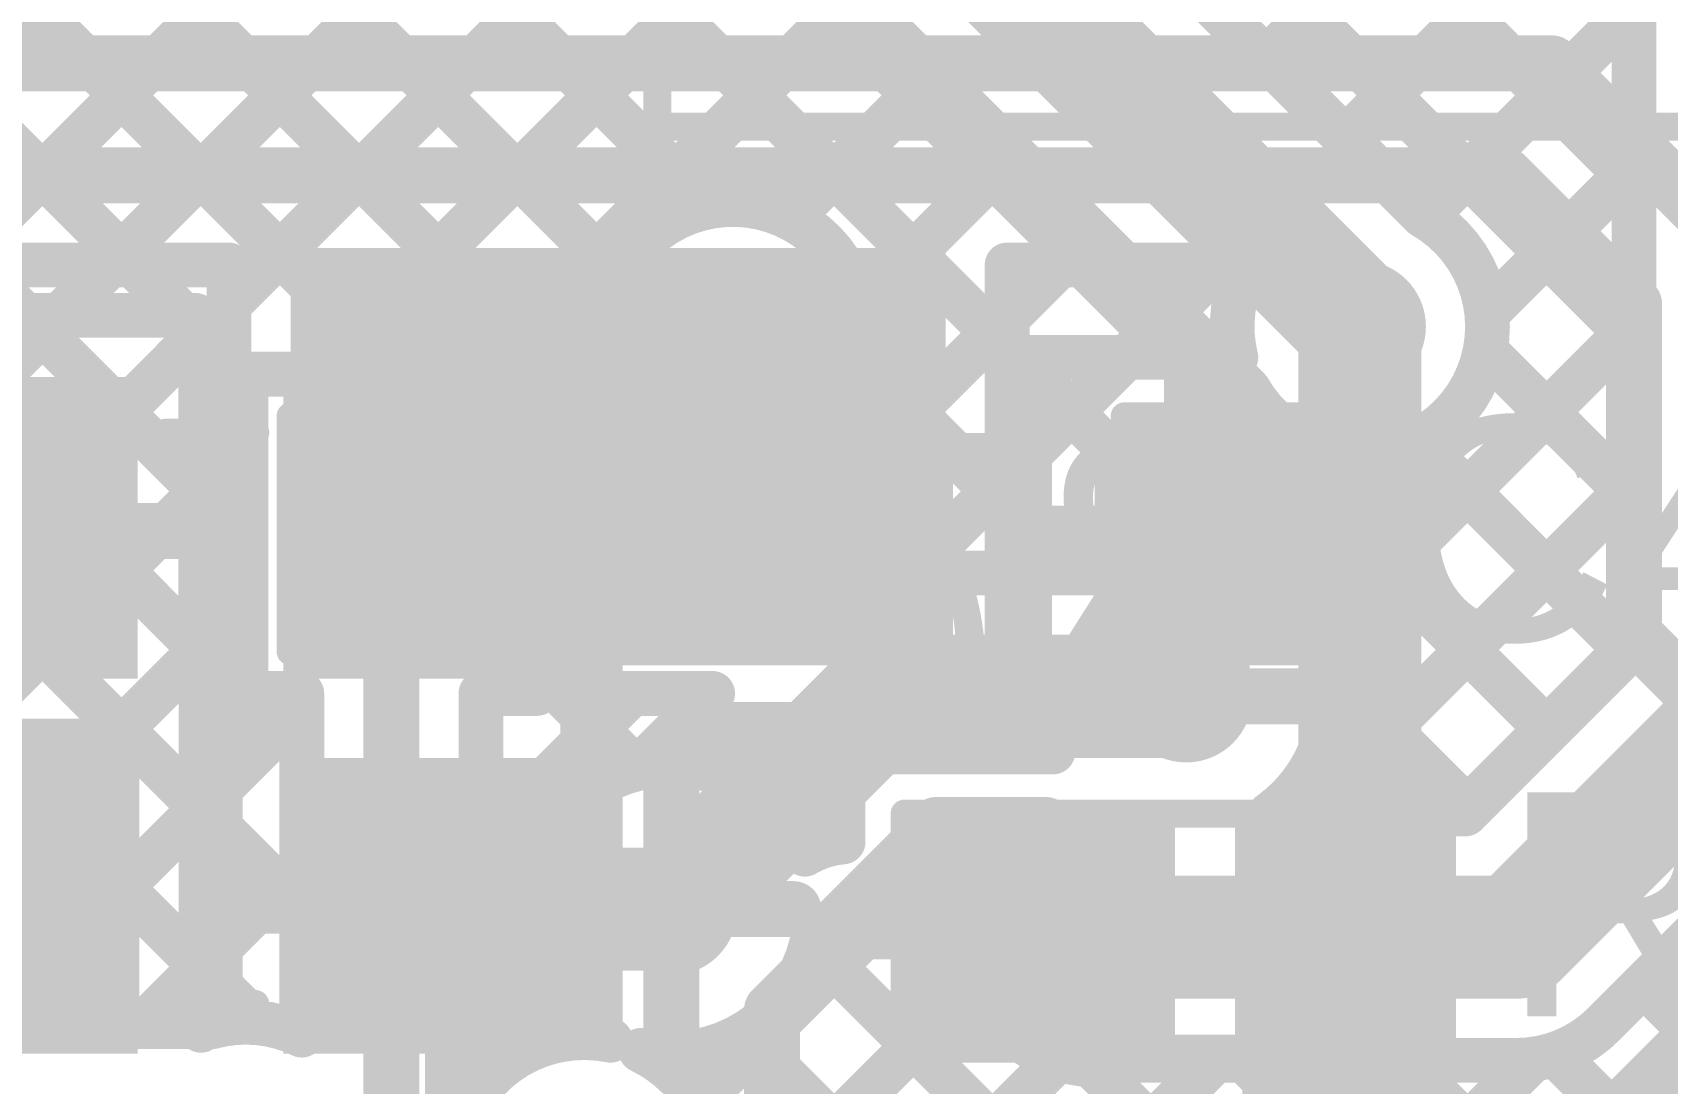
# Model space of a CAD drawing. Header units: millimetres. Extents: x -0.64 to 2.98, y -0.65 to 2.86.
# Drawn here: x 0.7399 to 1.0319, y 1.4489 to 1.6365 of the extents above; entities that cross this region are included whole.
import ezdxf

# ---------------------------------------------------------------- set-up
doc = ezdxf.new("R2010")
doc.units = ezdxf.units.MM
doc.header["$MEASUREMENT"] = 0
for name, color, linetype in [('BottomLayer', 5, 'Continuous'), ('BottomOverlay', 54, 'Continuous'), ('BottomPaste', 16, 'Continuous'), ('BottomSolder', 6, 'Continuous'), ('Mechanical2', 216, 'Continuous'), ('TopLayer', 1, 'Continuous'), ('TopOverlay', 2, 'Continuous'), ('TopPaste', 8, 'Continuous'), ('TopSolder', 216, 'Continuous'), ('ViaHoleLayer', 16, 'Continuous')]:
    doc.layers.add(name, color=color, linetype=linetype)
doc.styles.add('Arial', font='', dxfattribs={"height": 0.2})
doc.styles.get('Arial').set_extended_font_data('Arial')

# ---------------------------------------------------------------- blocks, each defined once
blk = doc.blocks.new('R__0603_B_262')
at = {"layer": 'BottomLayer'}
for points in [[(-0.045, -0.0175), (-0.045, 0.0175), (-0.015, 0.0175), (-0.015, -0.0175)], [(0.015, -0.0175), (0.015, 0.0175), (0.045, 0.0175), (0.045, -0.0175)]]:
    blk.add_hatch(color=5, dxfattribs=at).paths.add_polyline_path(points)
at = {"layer": 'BottomPaste'}
for points in [[(-0.045, -0.0175), (-0.045, 0.0175), (-0.015, 0.0175), (-0.015, -0.0175)], [(0.015, -0.0175), (0.015, 0.0175), (0.045, 0.0175), (0.045, -0.0175)]]:
    blk.add_hatch(color=16, dxfattribs=at).paths.add_polyline_path(points)
at = {"layer": 'BottomSolder'}
for points in [[(-0.049, -0.0215), (-0.049, 0.0215), (-0.011, 0.0215), (-0.011, -0.0215)], [(0.011, -0.0215), (0.011, 0.0215), (0.049, 0.0215), (0.049, -0.0215)]]:
    blk.add_hatch(color=6, dxfattribs=at).paths.add_polyline_path(points)
at = {"layer": 'BottomOverlay', "const_width": 0.005}
for points in [[(-0.048, 0.021), (-0.048, -0.021)], [(0.048, 0.021), (-0.048, 0.021)], [(0.048, 0.021), (0.048, -0.021)], [(0.048, -0.021), (-0.048, -0.021)]]:
    blk.add_lwpolyline(points, dxfattribs=at)
at = {"layer": 'BottomOverlay', "const_width": 0.0025}
for points in [[(-0.04925, 0.021, 1), (-0.04675, 0.021, 1)], [(-0.04925, 0.021, 1), (-0.04675, 0.021, 1)], [(0.04675, 0.021, 1), (0.04925, 0.021, 1)], [(0.04675, 0.021, 1), (0.04925, 0.021, 1)], [(-0.04925, -0.021, 1), (-0.04675, -0.021, 1)], [(-0.04925, -0.021, 1), (-0.04675, -0.021, 1)], [(0.04675, -0.021, 1), (0.04925, -0.021, 1)], [(0.04675, -0.021, 1), (0.04925, -0.021, 1)]]:
    blk.add_lwpolyline(points, format="xyb", close=True, dxfattribs=at)
blk = doc.blocks.new('R__0603_284')
at = {"layer": 'TopLayer'}
for points in [[(-0.015, 0.0175), (-0.015, -0.0175), (-0.045, -0.0175), (-0.045, 0.0175)], [(0.045, 0.0175), (0.045, -0.0175), (0.015, -0.0175), (0.015, 0.0175)]]:
    blk.add_hatch(color=1, dxfattribs=at).paths.add_polyline_path(points)
at = {"layer": 'TopPaste'}
for points in [[(-0.015, 0.0175), (-0.015, -0.0175), (-0.045, -0.0175), (-0.045, 0.0175)], [(0.045, 0.0175), (0.045, -0.0175), (0.015, -0.0175), (0.015, 0.0175)]]:
    blk.add_hatch(color=8, dxfattribs=at).paths.add_polyline_path(points)
at = {"layer": 'TopSolder'}
for points in [[(-0.011, 0.0215), (-0.011, -0.0215), (-0.049, -0.0215), (-0.049, 0.0215)], [(0.049, 0.0215), (0.049, -0.0215), (0.011, -0.0215), (0.011, 0.0215)]]:
    blk.add_hatch(color=216, dxfattribs=at).paths.add_polyline_path(points)
at = {"layer": 'TopOverlay', "const_width": 0.005}
for points in [[(0.048, 0.021), (-0.048, 0.021)], [(-0.048, 0.021), (-0.048, -0.021)], [(0.048, 0.021), (0.048, -0.021)], [(0.048, -0.021), (-0.048, -0.021)]]:
    blk.add_lwpolyline(points, dxfattribs=at)
at = {"layer": 'TopOverlay', "const_width": 0.0025}
for points in [[(-0.04925, 0.021, 1), (-0.04675, 0.021, 1)], [(-0.04925, 0.021, 1), (-0.04675, 0.021, 1)], [(0.04675, 0.021, 1), (0.04925, 0.021, 1)], [(0.04675, 0.021, 1), (0.04925, 0.021, 1)], [(-0.04925, -0.021, 1), (-0.04675, -0.021, 1)], [(-0.04925, -0.021, 1), (-0.04675, -0.021, 1)], [(0.04675, -0.021, 1), (0.04925, -0.021, 1)], [(0.04675, -0.021, 1), (0.04925, -0.021, 1)]]:
    blk.add_lwpolyline(points, format="xyb", close=True, dxfattribs=at)
blk = doc.blocks.new('3TJ481920NYLBC_286')
at = {"layer": 'TopLayer'}
for points in [[(-0.07087, 0.05709), (-0.01575, 0.05709), (-0.01575, 0.00984), (-0.07087, 0.00984)], [(0.01575, 0.05709), (0.07087, 0.05709), (0.07087, 0.00984), (0.01575, 0.00984)], [(-0.07087, -0.00984), (-0.01575, -0.00984), (-0.01575, -0.05709), (-0.07087, -0.05709)], [(0.01575, -0.00984), (0.07087, -0.00984), (0.07087, -0.05709), (0.01575, -0.05709)]]:
    blk.add_hatch(color=1, dxfattribs=at).paths.add_polyline_path(points)
at = {"layer": 'TopPaste'}
for points in [[(-0.07087, 0.05709), (-0.01575, 0.05709), (-0.01575, 0.00984), (-0.07087, 0.00984)], [(0.01575, 0.05709), (0.07087, 0.05709), (0.07087, 0.00984), (0.01575, 0.00984)], [(-0.07087, -0.00984), (-0.01575, -0.00984), (-0.01575, -0.05709), (-0.07087, -0.05709)], [(0.01575, -0.00984), (0.07087, -0.00984), (0.07087, -0.05709), (0.01575, -0.05709)]]:
    blk.add_hatch(color=8, dxfattribs=at).paths.add_polyline_path(points)
at = {"layer": 'TopSolder'}
for points in [[(-0.07362, 0.05984), (-0.01299, 0.05984), (-0.01299, 0.00709), (-0.07362, 0.00709)], [(0.01299, 0.05984), (0.07362, 0.05984), (0.07362, 0.00709), (0.01299, 0.00709)], [(-0.07362, -0.00709), (-0.01299, -0.00709), (-0.01299, -0.05984), (-0.07362, -0.05984)], [(0.01299, -0.00709), (0.07362, -0.00709), (0.07362, -0.05984), (0.01299, -0.05984)]]:
    blk.add_hatch(color=216, dxfattribs=at).paths.add_polyline_path(points)
at = {"layer": 'TopOverlay', "const_width": 0.005}
for points in [[(0.008, 0.051), (-0.008, 0.051)], [(-0.065, 0.004), (-0.065, -0.002)], [(0.065, 0.004), (0.065, -0.002)], [(0.008, -0.051), (-0.008, -0.051)]]:
    blk.add_lwpolyline(points, dxfattribs=at)
at = {"layer": 'TopOverlay'}
for points, const_width in [([(-0.00925, 0.051, 1), (-0.00675, 0.051, 1)], 0.0025), ([(0.00675, 0.051, 1), (0.00925, 0.051, 1)], 0.0025), ([(-0.06625, 0.004, 1), (-0.06375, 0.004, 1)], 0.0025), ([(0.06375, 0.004, 1), (0.06625, 0.004, 1)], 0.0025), ([(-0.06625, -0.002, 1), (-0.06375, -0.002, 1)], 0.0025), ([(0.06375, -0.002, 1), (0.06625, -0.002, 1)], 0.0025), ([(-0.07784, -0.037, 1), (-0.08416, -0.037, 1)], 0.01), ([(-0.08666, -0.037, 1), (-0.08166, -0.037, 1)], 0.005), ([(-0.08034, -0.037, 1), (-0.07534, -0.037, 1)], 0.005), ([(-0.00925, -0.051, 1), (-0.00675, -0.051, 1)], 0.0025), ([(0.00675, -0.051, 1), (0.00925, -0.051, 1)], 0.0025)]:
    blk.add_lwpolyline(points, format="xyb", close=True, dxfattribs=dict(at, const_width=const_width))
blk = doc.blocks.new('ESP32_WROVER_E_N8R8_292')
at = {"layer": 'TopOverlay', "const_width": 0.005}
for points in [[(-0.35197, -0.49331), (-0.35197, -0.4874)], [(-0.35197, -0.49331), (0.35669, -0.49331)]]:
    blk.add_lwpolyline(points, dxfattribs=at)
at = {"layer": 'TopOverlay', "const_width": 0.0025}
for points in [[(-0.35322, -0.4874, 1), (-0.35072, -0.4874, 1)], [(-0.35322, -0.49331, 1), (-0.35072, -0.49331, 1)], [(-0.35322, -0.49331, 1), (-0.35072, -0.49331, 1)]]:
    blk.add_lwpolyline(points, format="xyb", close=True, dxfattribs=at)
blk = doc.blocks.new('C___0603_353')
at = {"layer": 'TopLayer'}
for points in [[(-0.015, 0.0175), (-0.015, -0.0175), (-0.045, -0.0175), (-0.045, 0.0175)], [(0.045, 0.0175), (0.045, -0.0175), (0.015, -0.0175), (0.015, 0.0175)]]:
    blk.add_hatch(color=1, dxfattribs=at).paths.add_polyline_path(points)
at = {"layer": 'TopPaste'}
for points in [[(-0.015, 0.0175), (-0.015, -0.0175), (-0.045, -0.0175), (-0.045, 0.0175)], [(0.045, 0.0175), (0.045, -0.0175), (0.015, -0.0175), (0.015, 0.0175)]]:
    blk.add_hatch(color=8, dxfattribs=at).paths.add_polyline_path(points)
at = {"layer": 'TopSolder'}
for points in [[(-0.01264, 0.01986), (-0.01264, -0.01986), (-0.04736, -0.01986), (-0.04736, 0.01986)], [(0.04736, 0.01986), (0.04736, -0.01986), (0.01264, -0.01986), (0.01264, 0.01986)]]:
    blk.add_hatch(color=216, dxfattribs=at).paths.add_polyline_path(points)
at = {"layer": 'TopOverlay', "const_width": 0.005}
for points in [[(-0.049, 0.021), (-0.049, -0.021)], [(-0.018, 0.021), (-0.049, 0.021)], [(0.049, 0.021), (0.018, 0.021)], [(0.049, 0.021), (0.049, -0.021)], [(-0.018, -0.021), (-0.049, -0.021)], [(0.049, -0.021), (0.018, -0.021)]]:
    blk.add_lwpolyline(points, dxfattribs=at)
at = {"layer": 'TopOverlay', "const_width": 0.0025}
for points in [[(-0.05025, 0.021, 1), (-0.04775, 0.021, 1)], [(-0.05025, 0.021, 1), (-0.04775, 0.021, 1)], [(-0.01925, 0.021, 1), (-0.01675, 0.021, 1)], [(0.01675, 0.021, 1), (0.01925, 0.021, 1)], [(0.04775, 0.021, 1), (0.05025, 0.021, 1)], [(0.04775, 0.021, 1), (0.05025, 0.021, 1)], [(-0.05025, -0.021, 1), (-0.04775, -0.021, 1)], [(-0.05025, -0.021, 1), (-0.04775, -0.021, 1)], [(-0.01925, -0.021, 1), (-0.01675, -0.021, 1)], [(0.01675, -0.021, 1), (0.01925, -0.021, 1)], [(0.04775, -0.021, 1), (0.05025, -0.021, 1)], [(0.04775, -0.021, 1), (0.05025, -0.021, 1)]]:
    blk.add_lwpolyline(points, format="xyb", close=True, dxfattribs=at)

msp = doc.modelspace()

# ---------------------------------------------------------------- hatches: boundary and pattern name
at = {"layer": 'BottomLayer'}
h = msp.add_hatch(color=5, dxfattribs=at)
edge = h.paths.add_edge_path()
edge.add_arc((0.865, 1.583), 0.01181, 0, 360)
h = msp.add_hatch(color=5, dxfattribs=at)
edge = h.paths.add_edge_path()
edge.add_arc((0.977, 1.584), 0.01181, 0, 360)
h = msp.add_hatch(color=5, dxfattribs=at)
edge = h.paths.add_edge_path()
edge.add_arc((0.946, 1.518), 0.01181, 0, 360)
h = msp.add_hatch(color=5, dxfattribs=at)
edge = h.paths.add_edge_path()
edge.add_arc((0.854, 1.48), 0.01181, 0, 360)
h = msp.add_hatch(color=5, dxfattribs=at)
edge = h.paths.add_edge_path()
edge.add_arc((0.93, 1.475), 0.01181, 0, 360)
at = {"layer": 'BottomSolder'}
h = msp.add_hatch(color=6, dxfattribs=at)
edge = h.paths.add_edge_path()
edge.add_arc((0.977, 1.584), 0.00791, 0, 360)
h = msp.add_hatch(color=6, dxfattribs=at)
edge = h.paths.add_edge_path()
edge.add_arc((0.865, 1.583), 0.00791, 0, 360)
h = msp.add_hatch(color=6, dxfattribs=at)
edge = h.paths.add_edge_path()
edge.add_arc((0.946, 1.518), 0.00791, 0, 360)
h = msp.add_hatch(color=6, dxfattribs=at)
edge = h.paths.add_edge_path()
edge.add_arc((0.854, 1.48), 0.00791, 0, 360)
h = msp.add_hatch(color=6, dxfattribs=at)
edge = h.paths.add_edge_path()
edge.add_arc((0.93, 1.475), 0.00791, 0, 360)
at = {"layer": 'TopLayer'}
for points in [[(0.786, 1.524), (0.903, 1.524), (0.903, 1.598), (0.786, 1.598)], [(0.548, 1.522), (0.758, 1.522), (0.758, 1.575), (0.548, 1.575)], [(0.657, 1.456), (0.759, 1.456), (0.759, 1.514), (0.657, 1.514)], [(0.956, 1.294), (0.993, 1.294), (0.993, 1.499), (0.956, 1.499)], [(0.89569, 1.45506), (0.944, 1.45506), (0.944, 1.49706), (0.89569, 1.49706)]]:
    msp.add_hatch(color=1, dxfattribs=at).paths.add_polyline_path(points)
h = msp.add_hatch(color=1, dxfattribs=at)
edge = h.paths.add_edge_path()
edge.add_arc((0.865, 1.583), 0.01181, 0, 360)
h = msp.add_hatch(color=1, dxfattribs=at)
edge = h.paths.add_edge_path()
edge.add_arc((0.977, 1.584), 0.01181, 0, 360)
h = msp.add_hatch(color=1, dxfattribs=at)
edge = h.paths.add_edge_path()
edge.add_arc((0.946, 1.518), 0.01181, 0, 360)
h = msp.add_hatch(color=1, dxfattribs=at)
edge = h.paths.add_edge_path()
edge.add_arc((0.854, 1.48), 0.01181, 0, 360)
h = msp.add_hatch(color=1, dxfattribs=at)
edge = h.paths.add_edge_path()
edge.add_arc((0.93, 1.475), 0.01181, 0, 360)
at = {"layer": 'TopSolder'}
h = msp.add_hatch(color=216, dxfattribs=at)
edge = h.paths.add_edge_path()
edge.add_arc((0.977, 1.584), 0.00791, 0, 360)
h = msp.add_hatch(color=216, dxfattribs=at)
edge = h.paths.add_edge_path()
edge.add_arc((0.865, 1.583), 0.00791, 0, 360)
h = msp.add_hatch(color=216, dxfattribs=at)
edge = h.paths.add_edge_path()
edge.add_arc((0.946, 1.518), 0.00791, 0, 360)
h = msp.add_hatch(color=216, dxfattribs=at)
edge = h.paths.add_edge_path()
edge.add_arc((0.854, 1.48), 0.00791, 0, 360)
h = msp.add_hatch(color=216, dxfattribs=at)
edge = h.paths.add_edge_path()
edge.add_arc((0.93, 1.475), 0.00791, 0, 360)
at = {"layer": 'ViaHoleLayer'}
h = msp.add_hatch(color=16, dxfattribs=at)
edge = h.paths.add_edge_path()
edge.add_arc((0.865, 1.583), 0.00591, 0, 360)
h = msp.add_hatch(color=16, dxfattribs=at)
edge = h.paths.add_edge_path()
edge.add_arc((0.977, 1.584), 0.00591, 0, 360)
h = msp.add_hatch(color=16, dxfattribs=at)
edge = h.paths.add_edge_path()
edge.add_arc((0.946, 1.518), 0.00591, 0, 360)
h = msp.add_hatch(color=16, dxfattribs=at)
edge = h.paths.add_edge_path()
edge.add_arc((0.854, 1.48), 0.00591, 0, 360)
h = msp.add_hatch(color=16, dxfattribs=at)
edge = h.paths.add_edge_path()
edge.add_arc((0.93, 1.475), 0.00591, 0, 360)

# ---------------------------------------------------------------- linework, layer by layer
at = {"layer": 'BottomLayer'}
for points, const_width in [([(0.88137, 1.726), (1.026, 1.58137)], 0.008), ([(0.90966, 1.726), (1.026, 1.60966)], 0.008), ([(0.93794, 1.726), (1.026, 1.63794)], 0.008), ([(0.8706, 1.72152), (0.98829, 1.60382)], 0.008), ([(0.855, 1.706), (0.977, 1.584)], 0.022), ([(0.96031, 1.63181), (1.02419, 1.69569)], 0.008), ([(1.026, 1.52711), (1.026, 1.69389)], 0.008), ([(0.582, 1.68596), (0.788, 1.47996)], 0.008), ([(0.582, 1.47977), (0.78623, 1.684)], 0.008), ([(0.59431, 1.4638), (0.81451, 1.684)], 0.008), ([(0.6178, 1.459), (0.8428, 1.684)], 0.008), ([(0.64053, 1.684), (0.778, 1.54653)], 0.008), ([(0.66881, 1.684), (0.778, 1.57481)], 0.008), ([(0.6971, 1.684), (0.8056, 1.5755)], 0.008), ([(0.72538, 1.684), (0.838, 1.57138)], 0.008), ([(0.75367, 1.684), (0.84455, 1.59311)], 0.008), ([(0.78195, 1.684), (0.86057, 1.60538)], 0.008), ([(0.81023, 1.684), (0.95089, 1.54334)], 0.008), ([(0.83852, 1.684), (1.0107, 1.51182)], 0.008), ([(0.84589, 1.684), (0.95718, 1.57271)], 0.008), ([(0.61264, 1.68361), (0.788, 1.50825)], 0.008), ([(0.64608, 1.459), (0.85848, 1.6714)], 0.008), ([(0.97445, 1.61766), (1.026, 1.66921)], 0.008), ([(0.582, 1.65768), (0.77995, 1.45973)], 0.008), ([(0.79086, 1.5755), (0.87263, 1.65726)], 0.008), ([(0.81915, 1.5755), (0.88677, 1.64312)], 0.008), ([(0.98867, 1.6036), (1.026, 1.64093)], 0.008), ([(0.582, 1.62939), (0.75239, 1.459)], 0.008), ([(0.87529, 1.60336), (0.90091, 1.62898)], 0.008), ([(0.88742, 1.5872), (0.91505, 1.61483)], 0.008), ([(0.99969, 1.58634), (1.026, 1.61265)], 0.008), ([(0.89, 1.5615), (0.92919, 1.60069)], 0.008), ([(0.89679, 1.54), (0.94334, 1.58655)], 0.008), ([(0.865, 1.548), (0.865, 1.583)], 0.01), ([(0.96975, 1.52811), (1.026, 1.58436)], 0.008), ([(0.9994, 1.57969), (1.026, 1.55309)], 0.008), ([(0.88738, 1.57857), (0.92595, 1.54)], 0.008), ([(0.778, 1.5755), (0.83, 1.5755)], 0.008), ([(0.778, 1.5185), (0.778, 1.5755)], 0.008), ([(0.83, 1.5185), (0.83, 1.5755)], 0.008), ([(0.838, 1.5185), (0.838, 1.5755)], 0.008), ([(0.838, 1.5755), (0.84346, 1.5755)], 0.008), ([(0.89, 1.53991), (0.89, 1.5755)], 0.008), ([(0.92507, 1.54), (0.9574, 1.57233)], 0.008), ([(0.83, 1.55807), (0.838, 1.56607)], 0.008), ([(0.67436, 1.459), (0.778, 1.56264)], 0.008), ([(0.9554, 1.54204), (0.97466, 1.56131)], 0.008), ([(0.9872, 1.5636), (1.02484, 1.52596)], 0.008), ([(0.96692, 1.497), (1.026, 1.55608)], 0.008), ([(0.83, 1.5511), (0.838, 1.5431)], 0.008), ([(0.804, 1.423), (0.804, 1.547)], 0.01), ([(0.864, 1.547), (0.865, 1.548)], 0.01), ([(0.89, 1.54767), (0.89767, 1.54)], 0.008), ([(0.946, 1.518), (0.946, 1.53981)], 0.01), ([(0.83, 1.52978), (0.838, 1.53778)], 0.008), ([(0.892, 1.54), (0.9325, 1.54)], 0.008), ([(0.70265, 1.459), (0.778, 1.53435)], 0.008), ([(0.99521, 1.497), (1.026, 1.52779)], 0.008), ([(0.99589, 1.497), (1.026, 1.52711)], 0.008), ([(0.854, 1.48), (0.892, 1.518)], 0.022), ([(0.892, 1.518), (0.946, 1.518)], 0.022), ([(1.005, 1.475), (1.048, 1.518)], 0.022), ([(0.83, 1.52281), (0.84777, 1.50505)], 0.008), ([(0.97134, 1.52289), (0.99656, 1.49767)], 0.008), ([(0.778, 1.5185), (0.788, 1.5185)], 0.008), ([(0.788, 1.4575), (0.788, 1.5185)], 0.008), ([(0.82, 1.4915), (0.847, 1.5185)], 0.008), ([(0.82, 1.5185), (0.83, 1.5185)], 0.008), ([(0.82, 1.44813), (0.82, 1.5185)], 0.008), ([(0.838, 1.5185), (0.86139, 1.5185)], 0.008), ([(0.84799, 1.5051), (0.86139, 1.5185)], 0.008), ([(0.946, 1.518), (0.96781, 1.518)], 0.01), ([(0.73093, 1.459), (0.788, 1.51607)], 0.008), ([(0.82, 1.50453), (0.83164, 1.49289)], 0.008), ([(0.854, 1.48), (0.854, 1.50181)], 0.01), ([(0.98284, 1.39978), (1.08689, 1.50383)], 0.008), ([(0.9652, 1.50075), (0.96895, 1.497)], 0.008), ([(1.0206, 1.45948), (1.06352, 1.5024)], 0.008), ([(0.96101, 1.497), (0.99589, 1.497)], 0.008), ([(0.85929, 1.44594), (0.90936, 1.496)], 0.008), ([(0.8791, 1.47399), (0.90111, 1.496)], 0.008), ([(0.90111, 1.496), (0.92109, 1.496)], 0.008), ([(0.75922, 1.459), (0.788, 1.48778)], 0.008), ([(0.8931, 1.48799), (0.90722, 1.47388)], 0.008), ([(0.83219, 1.48), (0.854, 1.48)], 0.01), ([(0.854, 1.45819), (0.854, 1.48)], 0.01), ([(0.854, 1.48), (0.87581, 1.48)], 0.01), ([(0.93, 1.475), (1.005, 1.475)], 0.022), ([(0.82, 1.47625), (0.8392, 1.45705)], 0.008), ([(0.87905, 1.47377), (0.95131, 1.4015)], 0.008), ([(0.82, 1.46321), (0.8293, 1.47251)], 0.008), ([(0.87344, 1.4318), (0.90864, 1.467)], 0.008), ([(1.02767, 1.46656), (1.15062, 1.34362)], 0.008), ([(0.59911, 1.459), (0.77197, 1.459)], 0.008), ([(0.86689, 1.45764), (0.92303, 1.4015)], 0.008), ([(0.88758, 1.41766), (0.92316, 1.45324)], 0.008), ([(0.95628, 1.4015), (1.00798, 1.4532)], 0.008), ([(1.01185, 1.45409), (1.12795, 1.338)], 0.008), ([(0.85506, 1.45018), (0.90373, 1.4015)], 0.008), ([(0.90172, 1.40351), (0.95121, 1.453)], 0.008), ([(0.92799, 1.4015), (0.97949, 1.453)], 0.008), ([(0.92888, 1.45222), (0.98052, 1.40058)], 0.008), ([(0.93603, 1.453), (1.005, 1.453)], 0.008), ([(0.95638, 1.453), (1.07138, 1.338)], 0.008), ([(0.98467, 1.453), (1.09966, 1.338)], 0.008)]:
    msp.add_lwpolyline(points, dxfattribs=dict(at, const_width=const_width))
for points, const_width in [([(1.024, 1.63794, 1), (1.028, 1.63794, 1)], 0.004), ([(0.95831, 1.63181, 1), (0.96231, 1.63181, 1)], 0.004), ([(0.89891, 1.62898, 1), (0.90291, 1.62898, 1)], 0.004), ([(0.97245, 1.61766, 1), (0.97645, 1.61766, 1)], 0.004), ([(0.91305, 1.61483, 1), (0.91705, 1.61483, 1)], 0.004), ([(1.024, 1.61265, 1), (1.028, 1.61265, 1)], 0.004), ([(1.024, 1.60966, 1), (1.028, 1.60966, 1)], 0.004), ([(0.85857, 1.60538, 1), (0.86257, 1.60538, 1)], 0.004), ([(0.87329, 1.60336, 1), (0.87729, 1.60336, 1)], 0.004), ([(0.98629, 1.60382, 1), (0.99029, 1.60382, 1)], 0.004), ([(0.98629, 1.60382, 1), (0.99029, 1.60382, 1)], 0.004), ([(0.98667, 1.6036, 1), (0.99067, 1.6036, 1)], 0.004), ([(0.92719, 1.60069, 1), (0.93119, 1.60069, 1)], 0.004), ([(0.84255, 1.59311, 1), (0.84655, 1.59311, 1)], 0.004), ([(0.9715, 1.584, 1), (0.9825, 1.584, 1)], 0.011), ([(0.88542, 1.5872, 1), (0.88942, 1.5872, 1)], 0.004), ([(0.94134, 1.58655, 1), (0.94534, 1.58655, 1)], 0.004), ([(0.99769, 1.58634, 1), (1.00169, 1.58634, 1)], 0.004), ([(0.8625, 1.583, 1), (0.8675, 1.583, 1)], 0.005), ([(0.88581, 1.583, 1), (0.88981, 1.583, 1)], 0.004), ([(0.88581, 1.583, 1), (0.88981, 1.583, 1)], 0.004), ([(0.99781, 1.584, 1), (1.00181, 1.584, 1)], 0.004), ([(0.99781, 1.584, 1), (1.00181, 1.584, 1)], 0.004), ([(1.024, 1.58436, 1), (1.028, 1.58436, 1)], 0.004), ([(0.9974, 1.57969, 1), (1.0014, 1.57969, 1)], 0.004), ([(1.024, 1.58137, 1), (1.028, 1.58137, 1)], 0.004), ([(0.88538, 1.57857, 1), (0.88938, 1.57857, 1)], 0.004), ([(0.776, 1.5755, 1), (0.78, 1.5755, 1)], 0.004), ([(0.776, 1.5755, 1), (0.78, 1.5755, 1)], 0.004), ([(0.776, 1.57481, 1), (0.78, 1.57481, 1)], 0.004), ([(0.78886, 1.5755, 1), (0.79286, 1.5755, 1)], 0.004), ([(0.8036, 1.5755, 1), (0.8076, 1.5755, 1)], 0.004), ([(0.81715, 1.5755, 1), (0.82115, 1.5755, 1)], 0.004), ([(0.828, 1.5755, 1), (0.832, 1.5755, 1)], 0.004), ([(0.828, 1.5755, 1), (0.832, 1.5755, 1)], 0.004), ([(0.836, 1.5755, 1), (0.84, 1.5755, 1)], 0.004), ([(0.836, 1.5755, 1), (0.84, 1.5755, 1)], 0.004), ([(0.84146, 1.5755, 1), (0.84546, 1.5755, 1)], 0.004), ([(0.84146, 1.5755, 1), (0.84546, 1.5755, 1)], 0.004), ([(0.88454, 1.5755, 1), (0.88854, 1.5755, 1)], 0.004), ([(0.888, 1.5755, 1), (0.892, 1.5755, 1)], 0.004), ([(0.836, 1.57138, 1), (0.84, 1.57138, 1)], 0.004), ([(0.95518, 1.57271, 1), (0.95918, 1.57271, 1)], 0.004), ([(0.95518, 1.57271, 1), (0.95918, 1.57271, 1)], 0.004), ([(0.9554, 1.57233, 1), (0.9594, 1.57233, 1)], 0.004), ([(0.836, 1.56607, 1), (0.84, 1.56607, 1)], 0.004), ([(0.776, 1.56264, 1), (0.78, 1.56264, 1)], 0.004), ([(0.888, 1.5615, 1), (0.892, 1.5615, 1)], 0.004), ([(0.97266, 1.56131, 1), (0.97666, 1.56131, 1)], 0.004), ([(0.9852, 1.5636, 1), (0.9892, 1.5636, 1)], 0.004), ([(0.828, 1.55807, 1), (0.832, 1.55807, 1)], 0.004), ([(1.024, 1.55608, 1), (1.028, 1.55608, 1)], 0.004), ([(1.024, 1.55309, 1), (1.028, 1.55309, 1)], 0.004), ([(0.828, 1.5511, 1), (0.832, 1.5511, 1)], 0.004), ([(0.8015, 1.547, 1), (0.8065, 1.547, 1)], 0.005), ([(0.8615, 1.547, 1), (0.8665, 1.547, 1)], 0.005), ([(0.8625, 1.548, 1), (0.8675, 1.548, 1)], 0.005), ([(0.8625, 1.548, 1), (0.8675, 1.548, 1)], 0.005), ([(0.888, 1.54767, 1), (0.892, 1.54767, 1)], 0.004), ([(0.776, 1.54653, 1), (0.78, 1.54653, 1)], 0.004), ([(0.836, 1.5431, 1), (0.84, 1.5431, 1)], 0.004), ([(0.9435, 1.53981, 1), (0.9485, 1.53981, 1)], 0.005), ([(0.94889, 1.54334, 1), (0.95289, 1.54334, 1)], 0.004), ([(0.9534, 1.54204, 1), (0.9574, 1.54204, 1)], 0.004), ([(0.836, 1.53778, 1), (0.84, 1.53778, 1)], 0.004), ([(0.888, 1.53991, 1), (0.892, 1.53991, 1)], 0.004), ([(0.89, 1.54, 1), (0.894, 1.54, 1)], 0.004), ([(0.89479, 1.54, 1), (0.89879, 1.54, 1)], 0.004), ([(0.89567, 1.54, 1), (0.89967, 1.54, 1)], 0.004), ([(0.92307, 1.54, 1), (0.92707, 1.54, 1)], 0.004), ([(0.92395, 1.54, 1), (0.92795, 1.54, 1)], 0.004), ([(0.9305, 1.54, 1), (0.9345, 1.54, 1)], 0.004), ([(0.9305, 1.54, 1), (0.9345, 1.54, 1)], 0.004), ([(0.776, 1.53435, 1), (0.78, 1.53435, 1)], 0.004), ([(0.828, 1.52978, 1), (0.832, 1.52978, 1)], 0.004), ([(0.96775, 1.52811, 1), (0.97175, 1.52811, 1)], 0.004), ([(1.024, 1.52779, 1), (1.028, 1.52779, 1)], 0.004), ([(1.024, 1.52711, 1), (1.028, 1.52711, 1)], 0.004), ([(1.024, 1.52711, 1), (1.028, 1.52711, 1)], 0.004), ([(0.8865, 1.518, 1), (0.8975, 1.518, 1)], 0.011), ([(0.8865, 1.518, 1), (0.8975, 1.518, 1)], 0.011), ([(0.9405, 1.518, 1), (0.9515, 1.518, 1)], 0.011), ([(1.02284, 1.52596, 1), (1.02684, 1.52596, 1)], 0.004), ([(0.828, 1.52281, 1), (0.832, 1.52281, 1)], 0.004), ([(0.96934, 1.52289, 1), (0.97334, 1.52289, 1)], 0.004), ([(0.776, 1.5185, 1), (0.78, 1.5185, 1)], 0.004), ([(0.776, 1.5185, 1), (0.78, 1.5185, 1)], 0.004), ([(0.786, 1.5185, 1), (0.79, 1.5185, 1)], 0.004), ([(0.786, 1.5185, 1), (0.79, 1.5185, 1)], 0.004), ([(0.818, 1.5185, 1), (0.822, 1.5185, 1)], 0.004), ([(0.818, 1.5185, 1), (0.822, 1.5185, 1)], 0.004), ([(0.828, 1.5185, 1), (0.832, 1.5185, 1)], 0.004), ([(0.828, 1.5185, 1), (0.832, 1.5185, 1)], 0.004), ([(0.836, 1.5185, 1), (0.84, 1.5185, 1)], 0.004), ([(0.836, 1.5185, 1), (0.84, 1.5185, 1)], 0.004), ([(0.845, 1.5185, 1), (0.849, 1.5185, 1)], 0.004), ([(0.85939, 1.5185, 1), (0.86339, 1.5185, 1)], 0.004), ([(0.85939, 1.5185, 1), (0.86339, 1.5185, 1)], 0.004), ([(0.9435, 1.518, 1), (0.9485, 1.518, 1)], 0.005), ([(0.9435, 1.518, 1), (0.9485, 1.518, 1)], 0.005), ([(0.96531, 1.518, 1), (0.97031, 1.518, 1)], 0.005), ([(0.96981, 1.518, 1), (0.97381, 1.518, 1)], 0.004), ([(0.96981, 1.518, 1), (0.97381, 1.518, 1)], 0.004), ([(0.786, 1.51607, 1), (0.79, 1.51607, 1)], 0.004), ([(1.0087, 1.51182, 1), (1.0127, 1.51182, 1)], 0.004), ([(0.786, 1.50825, 1), (0.79, 1.50825, 1)], 0.004), ([(0.818, 1.50453, 1), (0.822, 1.50453, 1)], 0.004), ([(0.84577, 1.50505, 1), (0.84977, 1.50505, 1)], 0.004), ([(0.84599, 1.5051, 1), (0.84999, 1.5051, 1)], 0.004), ([(0.84599, 1.5051, 1), (0.84999, 1.5051, 1)], 0.004), ([(0.8515, 1.50181, 1), (0.8565, 1.50181, 1)], 0.005), ([(0.9632, 1.50075, 1), (0.9672, 1.50075, 1)], 0.004), ([(0.95901, 1.497, 1), (0.96301, 1.497, 1)], 0.004), ([(0.95901, 1.497, 1), (0.96301, 1.497, 1)], 0.004), ([(0.96492, 1.497, 1), (0.96892, 1.497, 1)], 0.004), ([(0.96695, 1.497, 1), (0.97095, 1.497, 1)], 0.004), ([(0.99321, 1.497, 1), (0.99721, 1.497, 1)], 0.004), ([(0.99389, 1.497, 1), (0.99789, 1.497, 1)], 0.004), ([(0.99389, 1.497, 1), (0.99789, 1.497, 1)], 0.004), ([(0.99456, 1.49767, 1), (0.99856, 1.49767, 1)], 0.004), ([(0.89911, 1.496, 1), (0.90311, 1.496, 1)], 0.004), ([(0.89911, 1.496, 1), (0.90311, 1.496, 1)], 0.004), ([(0.90736, 1.496, 1), (0.91136, 1.496, 1)], 0.004), ([(0.91909, 1.496, 1), (0.92309, 1.496, 1)], 0.004), ([(0.91909, 1.496, 1), (0.92309, 1.496, 1)], 0.004), ([(0.818, 1.4915, 1), (0.822, 1.4915, 1)], 0.004), ([(0.82964, 1.49289, 1), (0.83364, 1.49289, 1)], 0.004), ([(0.786, 1.48778, 1), (0.79, 1.48778, 1)], 0.004), ([(0.8485, 1.48, 1), (0.8595, 1.48, 1)], 0.011), ([(0.8911, 1.48799, 1), (0.8951, 1.48799, 1)], 0.004), ([(0.786, 1.47996, 1), (0.79, 1.47996, 1)], 0.004), ([(0.82969, 1.48, 1), (0.83469, 1.48, 1)], 0.005), ([(0.8515, 1.48, 1), (0.8565, 1.48, 1)], 0.005), ([(0.8515, 1.48, 1), (0.8565, 1.48, 1)], 0.005), ([(0.8515, 1.48, 1), (0.8565, 1.48, 1)], 0.005), ([(0.8515, 1.48, 1), (0.8565, 1.48, 1)], 0.005), ([(0.87331, 1.48, 1), (0.87831, 1.48, 1)], 0.005), ([(0.9245, 1.475, 1), (0.9355, 1.475, 1)], 0.011), ([(0.9995, 1.475, 1), (1.0105, 1.475, 1)], 0.011), ([(0.9995, 1.475, 1), (1.0105, 1.475, 1)], 0.011), ([(0.818, 1.47625, 1), (0.822, 1.47625, 1)], 0.004), ([(0.87705, 1.47377, 1), (0.88105, 1.47377, 1)], 0.004), ([(0.8771, 1.47399, 1), (0.8811, 1.47399, 1)], 0.004), ([(0.8771, 1.47399, 1), (0.8811, 1.47399, 1)], 0.004), ([(0.90522, 1.47388, 1), (0.90922, 1.47388, 1)], 0.004), ([(0.8273, 1.47251, 1), (0.8313, 1.47251, 1)], 0.004), ([(0.90664, 1.467, 1), (0.91064, 1.467, 1)], 0.004), ([(1.02567, 1.46656, 1), (1.02967, 1.46656, 1)], 0.004), ([(0.818, 1.46321, 1), (0.822, 1.46321, 1)], 0.004), ([(0.75039, 1.459, 1), (0.75439, 1.459, 1)], 0.004), ([(0.75722, 1.459, 1), (0.76122, 1.459, 1)], 0.004), ([(0.76997, 1.459, 1), (0.77397, 1.459, 1)], 0.004), ([(0.76997, 1.459, 1), (0.77397, 1.459, 1)], 0.004), ([(0.77795, 1.45973, 1), (0.78195, 1.45973, 1)], 0.004), ([(0.8515, 1.45819, 1), (0.8565, 1.45819, 1)], 0.005), ([(1.01856, 1.45944, 1), (1.02256, 1.45944, 1)], 0.004), ([(1.0186, 1.45948, 1), (1.0226, 1.45948, 1)], 0.004), ([(1.0186, 1.45948, 1), (1.0226, 1.45948, 1)], 0.004), ([(0.786, 1.4575, 1), (0.79, 1.4575, 1)], 0.004), ([(0.786, 1.4575, 1), (0.79, 1.4575, 1)], 0.004), ([(0.8372, 1.45705, 1), (0.8412, 1.45705, 1)], 0.004), ([(0.84114, 1.45659, 1), (0.84514, 1.45659, 1)], 0.004), ([(0.84114, 1.45659, 1), (0.84514, 1.45659, 1)], 0.004), ([(0.86489, 1.45764, 1), (0.86889, 1.45764, 1)], 0.004), ([(0.84656, 1.45477, 1), (0.85056, 1.45477, 1)], 0.004), ([(0.84656, 1.45477, 1), (0.85056, 1.45477, 1)], 0.004), ([(0.92116, 1.45324, 1), (0.92516, 1.45324, 1)], 0.004), ([(1.00598, 1.4532, 1), (1.00998, 1.4532, 1)], 0.004), ([(1.00985, 1.45409, 1), (1.01385, 1.45409, 1)], 0.004), ([(0.85306, 1.45018, 1), (0.85706, 1.45018, 1)], 0.004), ([(0.85306, 1.45018, 1), (0.85706, 1.45018, 1)], 0.004), ([(0.92688, 1.45222, 1), (0.93088, 1.45222, 1)], 0.004), ([(0.93403, 1.453, 1), (0.93803, 1.453, 1)], 0.004), ([(0.93403, 1.453, 1), (0.93803, 1.453, 1)], 0.004), ([(0.94921, 1.453, 1), (0.95321, 1.453, 1)], 0.004), ([(0.95438, 1.453, 1), (0.95838, 1.453, 1)], 0.004), ([(0.97749, 1.453, 1), (0.98149, 1.453, 1)], 0.004), ([(0.98267, 1.453, 1), (0.98667, 1.453, 1)], 0.004), ([(1.003, 1.453, 1), (1.007, 1.453, 1)], 0.004), ([(1.003, 1.453, 1), (1.007, 1.453, 1)], 0.004), ([(1.003, 1.453, 1), (1.007, 1.453, 1)], 0.004), ([(0.818, 1.44813, 1), (0.822, 1.44813, 1)], 0.004), ([(0.818, 1.44813, 1), (0.822, 1.44813, 1)], 0.004), ([(0.85729, 1.44594, 1), (0.86129, 1.44594, 1)], 0.004)]:
    msp.add_lwpolyline(points, format="xyb", close=True, dxfattribs=dict(at, const_width=const_width))
at = {"layer": 'BottomLayer', "const_width": 0.008}
for points in [[(0.84346, 1.5755, -1.183291), (0.88781, 1.583)], [(0.98829, 1.60382, -0.269468), (0.99981, 1.584)], [(0.88781, 1.583, -0.083952), (0.88654, 1.5755)], [(0.99981, 1.584, -0.76958), (0.95718, 1.57271)], [(0.9325, 1.54, -0.586297), (0.97181, 1.518)], [(0.97181, 1.518, -0.242156), (0.96101, 1.497)], [(0.84314, 1.45659, -0.710916), (0.84799, 1.5051)], [(0.93603, 1.453, -0.935286), (0.92109, 1.496)], [(0.8791, 1.47399, -0.407529), (0.84856, 1.45477)], [(0.77197, 1.459, -0.182294), (0.788, 1.4575)], [(1.0206, 1.45948, -0.199566), (1.005, 1.453)], [(1.02056, 1.45944, -0.198912), (1.005, 1.453)], [(0.82, 1.44813, -0.283041), (0.84314, 1.45659)], [(0.84856, 1.45477, -0.085191), (0.85506, 1.45018)]]:
    msp.add_lwpolyline(points, format="xyb", dxfattribs=at)
at = {"layer": 'Mechanical2', "const_width": 0.01}
msp.add_lwpolyline([(1.75783, 2.80917, -6.230382), (0.64896, 2.81029)], format="xyb", dxfattribs=at)
at = {"layer": 'TopLayer'}
for points, const_width in [([(0.54628, 1.631), (1.01128, 1.631)], 0.01), ([(1.01128, 1.631), (1.046, 1.59628)], 0.01), ([(0.538, 1.611), (1.003, 1.611)], 0.01), ([(1.003, 1.611), (1.026, 1.588)], 0.01), ([(0.538, 1.595), (0.775, 1.595)], 0.008), ([(0.72953, 1.595), (0.73853, 1.586)], 0.008), ([(0.7448, 1.586), (0.7538, 1.595)], 0.008), ([(0.75781, 1.595), (0.76681, 1.586)], 0.008), ([(0.775, 1.51822), (0.775, 1.595)], 0.008), ([(0.914, 1.5855), (0.9235, 1.595)], 0.008), ([(0.914, 1.595), (0.95702, 1.595)], 0.008), ([(0.914, 1.513), (0.914, 1.595)], 0.008), ([(0.92752, 1.595), (0.94402, 1.5785)], 0.008), ([(0.93529, 1.5785), (0.95179, 1.595)], 0.008), ([(0.977, 1.47937), (0.977, 1.584)], 0.022), ([(0.76994, 1.58286), (0.775, 1.58792)], 0.008), ([(1.026, 1.529), (1.026, 1.588)], 0.01), ([(0.595, 1.586), (0.769, 1.586)], 0.008), ([(0.76994, 1.525), (0.76994, 1.58515)], 0.008), ([(0.76994, 1.58287), (0.775, 1.57781)], 0.008), ([(0.914, 1.58023), (0.918, 1.57623)], 0.008), ([(0.918, 1.5785), (0.95486, 1.5785)], 0.008), ([(0.918, 1.5155), (0.918, 1.5785)], 0.008), ([(0.947, 1.547), (0.947, 1.5745)], 0.01), ([(0.914, 1.55721), (0.918, 1.56121)], 0.008), ([(0.76994, 1.55458), (0.775, 1.55964)], 0.008), ([(0.76994, 1.55458), (0.775, 1.54953)], 0.008), ([(0.94631, 1.54631), (0.947, 1.547)], 0.022), ([(0.94631, 1.51831), (0.94631, 1.54631)], 0.022), ([(0.914, 1.55195), (0.918, 1.54795)], 0.008), ([(0.72838, 1.54753), (0.76594, 1.54753)], 0.01), ([(0.922, 1.547), (0.947, 1.547)], 0.01), ([(0.914, 1.52893), (0.918, 1.53293)], 0.008), ([(0.76994, 1.52629), (0.775, 1.53135)], 0.008), ([(1.026, 1.529), (1.0425, 1.5125)], 0.01), ([(0.76994, 1.5263), (0.775, 1.52125)], 0.008), ([(0.77, 1.45836), (0.77, 1.525)], 0.008), ([(0.914, 1.52367), (0.918, 1.51967)], 0.008), ([(0.946, 1.518), (0.94631, 1.51831)], 0.022), ([(0.77344, 1.45935), (0.77344, 1.51822)], 0.008), ([(0.775, 1.513), (0.775, 1.51822)], 0.008), ([(0.77644, 1.513), (0.77644, 1.51822)], 0.008), ([(0.92419, 1.518), (0.946, 1.518)], 0.01), ([(0.85656, 1.513), (0.914, 1.513)], 0.008), ([(0.85656, 1.50568), (0.85656, 1.513)], 0.008), ([(0.86149, 1.5047), (0.86979, 1.513)], 0.008), ([(0.8681, 1.513), (0.88469, 1.4964)], 0.008), ([(0.89313, 1.50806), (0.89807, 1.513)], 0.008), ([(0.89638, 1.513), (0.90132, 1.50806)], 0.008), ([(0.88469, 1.50806), (0.92218, 1.50806)], 0.008), ([(0.88469, 1.492), (0.88469, 1.50806)], 0.008), ([(0.854, 1.48), (0.854, 1.50181)], 0.01), ([(0.87693, 1.49186), (0.88469, 1.49962)], 0.008), ([(0.815, 1.4806), (0.8156, 1.48)], 0.022), ([(0.8156, 1.48), (0.854, 1.48)], 0.022), ([(0.97369, 1.47606), (0.977, 1.47937)], 0.022), ([(0.91369, 1.47606), (0.91495, 1.47606)], 0.022), ([(0.91495, 1.47606), (0.91601, 1.475)], 0.022), ([(0.77744, 1.4806), (0.815, 1.4806)], 0.01), ([(0.815, 1.44698), (0.815, 1.4806)], 0.01), ([(0.91601, 1.475), (0.93, 1.475)], 0.022), ([(1.01207, 1.43257), (1.06018, 1.48068)], 0.01), ([(0.872, 1.462), (0.88606, 1.47606)], 0.01), ([(0.88606, 1.47606), (0.91369, 1.47606)], 0.01), ([(0.872, 1.356), (0.872, 1.462)], 0.01)]:
    msp.add_lwpolyline(points, dxfattribs=dict(at, const_width=const_width))
for points, const_width in [([(1.00878, 1.631, 1), (1.01378, 1.631, 1)], 0.005), ([(1.00878, 1.631, 1), (1.01378, 1.631, 1)], 0.005), ([(1.0005, 1.611, 1), (1.0055, 1.611, 1)], 0.005), ([(1.0005, 1.611, 1), (1.0055, 1.611, 1)], 0.005), ([(0.7518, 1.595, 1), (0.7558, 1.595, 1)], 0.004), ([(0.75581, 1.595, 1), (0.75981, 1.595, 1)], 0.004), ([(0.773, 1.595, 1), (0.777, 1.595, 1)], 0.004), ([(0.773, 1.595, 1), (0.777, 1.595, 1)], 0.004), ([(0.912, 1.595, 1), (0.916, 1.595, 1)], 0.004), ([(0.912, 1.595, 1), (0.916, 1.595, 1)], 0.004), ([(0.9215, 1.595, 1), (0.9255, 1.595, 1)], 0.004), ([(0.92552, 1.595, 1), (0.92952, 1.595, 1)], 0.004), ([(0.94979, 1.595, 1), (0.95379, 1.595, 1)], 0.004), ([(0.95502, 1.595, 1), (0.95902, 1.595, 1)], 0.004), ([(0.95502, 1.595, 1), (0.95902, 1.595, 1)], 0.004), ([(0.9715, 1.584, 1), (0.9825, 1.584, 1)], 0.011), ([(0.773, 1.58792, 1), (0.777, 1.58792, 1)], 0.004), ([(1.0235, 1.588, 1), (1.0285, 1.588, 1)], 0.005), ([(1.0235, 1.588, 1), (1.0285, 1.588, 1)], 0.005), ([(0.73653, 1.586, 1), (0.74053, 1.586, 1)], 0.004), ([(0.7428, 1.586, 1), (0.7468, 1.586, 1)], 0.004), ([(0.76481, 1.586, 1), (0.76881, 1.586, 1)], 0.004), ([(0.767, 1.586, 1), (0.771, 1.586, 1)], 0.004), ([(0.76794, 1.58515, 1), (0.77194, 1.58515, 1)], 0.004), ([(0.912, 1.5855, 1), (0.916, 1.5855, 1)], 0.004), ([(0.76794, 1.58287, 1), (0.77194, 1.58287, 1)], 0.004), ([(0.76794, 1.58286, 1), (0.77194, 1.58286, 1)], 0.004), ([(0.912, 1.58023, 1), (0.916, 1.58023, 1)], 0.004), ([(0.773, 1.57781, 1), (0.777, 1.57781, 1)], 0.004), ([(0.916, 1.5785, 1), (0.92, 1.5785, 1)], 0.004), ([(0.916, 1.5785, 1), (0.92, 1.5785, 1)], 0.004), ([(0.916, 1.57623, 1), (0.92, 1.57623, 1)], 0.004), ([(0.93329, 1.5785, 1), (0.93729, 1.5785, 1)], 0.004), ([(0.94202, 1.5785, 1), (0.94602, 1.5785, 1)], 0.004), ([(0.95286, 1.5785, 1), (0.95686, 1.5785, 1)], 0.004), ([(0.95286, 1.5785, 1), (0.95686, 1.5785, 1)], 0.004), ([(0.9445, 1.5745, 1), (0.9495, 1.5745, 1)], 0.005), ([(0.916, 1.56121, 1), (0.92, 1.56121, 1)], 0.004), ([(0.773, 1.55964, 1), (0.777, 1.55964, 1)], 0.004), ([(0.912, 1.55721, 1), (0.916, 1.55721, 1)], 0.004), ([(0.76794, 1.55458, 1), (0.77194, 1.55458, 1)], 0.004), ([(0.76794, 1.55458, 1), (0.77194, 1.55458, 1)], 0.004), ([(0.94081, 1.54631, 1), (0.95181, 1.54631, 1)], 0.011), ([(0.94081, 1.54631, 1), (0.95181, 1.54631, 1)], 0.011), ([(0.9415, 1.547, 1), (0.9525, 1.547, 1)], 0.011), ([(0.773, 1.54953, 1), (0.777, 1.54953, 1)], 0.004), ([(0.912, 1.55195, 1), (0.916, 1.55195, 1)], 0.004), ([(0.76344, 1.54753, 1), (0.76844, 1.54753, 1)], 0.005), ([(0.916, 1.54795, 1), (0.92, 1.54795, 1)], 0.004), ([(0.9195, 1.547, 1), (0.9245, 1.547, 1)], 0.005), ([(0.9445, 1.547, 1), (0.9495, 1.547, 1)], 0.005), ([(0.9445, 1.547, 1), (0.9495, 1.547, 1)], 0.005), ([(0.916, 1.53293, 1), (0.92, 1.53293, 1)], 0.004), ([(0.773, 1.53135, 1), (0.777, 1.53135, 1)], 0.004), ([(1.0235, 1.529, 1), (1.0285, 1.529, 1)], 0.005), ([(1.0235, 1.529, 1), (1.0285, 1.529, 1)], 0.005), ([(0.76794, 1.5263, 1), (0.77194, 1.5263, 1)], 0.004), ([(0.76794, 1.52629, 1), (0.77194, 1.52629, 1)], 0.004), ([(0.912, 1.52893, 1), (0.916, 1.52893, 1)], 0.004), ([(0.76794, 1.525, 1), (0.77194, 1.525, 1)], 0.004), ([(0.768, 1.525, 1), (0.772, 1.525, 1)], 0.004), ([(0.912, 1.52367, 1), (0.916, 1.52367, 1)], 0.004), ([(0.9405, 1.518, 1), (0.9515, 1.518, 1)], 0.011), ([(0.94081, 1.51831, 1), (0.95181, 1.51831, 1)], 0.011), ([(0.94081, 1.51831, 1), (0.95181, 1.51831, 1)], 0.011), ([(0.773, 1.52125, 1), (0.777, 1.52125, 1)], 0.004), ([(0.77144, 1.51822, 1), (0.77544, 1.51822, 1)], 0.004), ([(0.773, 1.51822, 1), (0.777, 1.51822, 1)], 0.004), ([(0.773, 1.51822, 1), (0.777, 1.51822, 1)], 0.004), ([(0.77444, 1.51822, 1), (0.77844, 1.51822, 1)], 0.004), ([(0.916, 1.51967, 1), (0.92, 1.51967, 1)], 0.004), ([(0.92169, 1.518, 1), (0.92669, 1.518, 1)], 0.005), ([(0.9435, 1.518, 1), (0.9485, 1.518, 1)], 0.005), ([(0.916, 1.5155, 1), (0.92, 1.5155, 1)], 0.004), ([(0.91831, 1.5155, 1), (0.92231, 1.5155, 1)], 0.004), ([(0.773, 1.513, 1), (0.777, 1.513, 1)], 0.004), ([(0.77444, 1.513, 1), (0.77844, 1.513, 1)], 0.004), ([(0.85456, 1.513, 1), (0.85856, 1.513, 1)], 0.004), ([(0.85456, 1.513, 1), (0.85856, 1.513, 1)], 0.004), ([(0.8661, 1.513, 1), (0.8701, 1.513, 1)], 0.004), ([(0.86779, 1.513, 1), (0.87179, 1.513, 1)], 0.004), ([(0.89438, 1.513, 1), (0.89838, 1.513, 1)], 0.004), ([(0.89607, 1.513, 1), (0.90007, 1.513, 1)], 0.004), ([(0.912, 1.513, 1), (0.916, 1.513, 1)], 0.004), ([(0.912, 1.513, 1), (0.916, 1.513, 1)], 0.004), ([(0.85456, 1.50568, 1), (0.85856, 1.50568, 1)], 0.004), ([(0.85456, 1.50568, 1), (0.85856, 1.50568, 1)], 0.004), ([(0.88269, 1.50806, 1), (0.88669, 1.50806, 1)], 0.004), ([(0.88269, 1.50806, 1), (0.88669, 1.50806, 1)], 0.004), ([(0.89113, 1.50806, 1), (0.89513, 1.50806, 1)], 0.004), ([(0.89932, 1.50806, 1), (0.90332, 1.50806, 1)], 0.004), ([(0.92018, 1.50806, 1), (0.92418, 1.50806, 1)], 0.004), ([(0.92018, 1.50806, 1), (0.92418, 1.50806, 1)], 0.004), ([(0.8515, 1.50181, 1), (0.8565, 1.50181, 1)], 0.005), ([(0.85949, 1.5047, 1), (0.86349, 1.5047, 1)], 0.004), ([(0.88269, 1.49962, 1), (0.88669, 1.49962, 1)], 0.004), ([(0.88269, 1.4964, 1), (0.88669, 1.4964, 1)], 0.004), ([(0.87493, 1.49186, 1), (0.87893, 1.49186, 1)], 0.004), ([(0.88269, 1.492, 1), (0.88669, 1.492, 1)], 0.004), ([(0.88269, 1.492, 1), (0.88669, 1.492, 1)], 0.004), ([(0.88269, 1.492, 1), (0.88669, 1.492, 1)], 0.004), ([(0.87587, 1.48981, 1), (0.87987, 1.48981, 1)], 0.004), ([(0.87587, 1.48981, 1), (0.87987, 1.48981, 1)], 0.004), ([(0.87587, 1.48981, 1), (0.87987, 1.48981, 1)], 0.004), ([(0.8095, 1.4806, 1), (0.8205, 1.4806, 1)], 0.011), ([(0.8101, 1.48, 1), (0.8211, 1.48, 1)], 0.011), ([(0.8101, 1.48, 1), (0.8211, 1.48, 1)], 0.011), ([(0.8485, 1.48, 1), (0.8595, 1.48, 1)], 0.011), ([(0.9715, 1.47937, 1), (0.9825, 1.47937, 1)], 0.011), ([(0.9715, 1.47937, 1), (0.9825, 1.47937, 1)], 0.011), ([(0.90819, 1.47606, 1), (0.91919, 1.47606, 1)], 0.011), ([(0.90945, 1.47606, 1), (0.92045, 1.47606, 1)], 0.011), ([(0.90945, 1.47606, 1), (0.92045, 1.47606, 1)], 0.011), ([(0.96819, 1.47606, 1), (0.97919, 1.47606, 1)], 0.011), ([(0.77494, 1.4806, 1), (0.77994, 1.4806, 1)], 0.005), ([(0.8125, 1.4806, 1), (0.8175, 1.4806, 1)], 0.005), ([(0.8125, 1.4806, 1), (0.8175, 1.4806, 1)], 0.005), ([(0.8515, 1.48, 1), (0.8565, 1.48, 1)], 0.005), ([(0.91051, 1.475, 1), (0.92151, 1.475, 1)], 0.011), ([(0.91051, 1.475, 1), (0.92151, 1.475, 1)], 0.011), ([(0.9245, 1.475, 1), (0.9355, 1.475, 1)], 0.011), ([(0.88356, 1.47606, 1), (0.88856, 1.47606, 1)], 0.005), ([(0.88356, 1.47606, 1), (0.88856, 1.47606, 1)], 0.005), ([(0.91119, 1.47606, 1), (0.91619, 1.47606, 1)], 0.005), ([(0.8695, 1.462, 1), (0.8745, 1.462, 1)], 0.005), ([(0.8695, 1.462, 1), (0.8745, 1.462, 1)], 0.005), ([(0.77144, 1.45935, 1), (0.77544, 1.45935, 1)], 0.004), ([(0.768, 1.45836, 1), (0.772, 1.45836, 1)], 0.004), ([(0.8125, 1.44698, 1), (0.8175, 1.44698, 1)], 0.005)]:
    msp.add_lwpolyline(points, format="xyb", close=True, dxfattribs=dict(at, const_width=const_width))
at = {"layer": 'TopLayer', "const_width": 0.008}
for points in [[(0.95486, 1.5785, -0.188876), (0.95702, 1.595)], [(0.92218, 1.50806, -0.074693), (0.92031, 1.5155)], [(0.85656, 1.50568, -0.277215), (0.87787, 1.48981)], [(0.87787, 1.48981, -0.113344), (0.88469, 1.492)], [(0.87787, 1.48981, -0.113344), (0.88469, 1.492)]]:
    msp.add_lwpolyline(points, format="xyb", dxfattribs=at)

# ---------------------------------------------------------------- block references
msp.add_blockref('ESP32_WROVER_E_N8R8_292', (1.20349, 2.113))
at = {"rotation": 180}
for name, p in [('3TJ481920NYLBC_286', (0.77169, 1.51406)), ('R__0603_B_262', (0.834, 1.547)), ('C___0603_353', (0.917, 1.547)), ('R__0603_284', (0.94369, 1.47606))]:
    msp.add_blockref(name, p, dxfattribs=at)

# ---------------------------------------------------------------- texts
at = {"layer": 'BottomOverlay', "style": 'Arial', "text_generation_flag": 2}
msp.add_text('R7', height=0.04, dxfattribs=at).set_placement((0.96032, 1.52501))
at = {"layer": 'TopOverlay', "style": 'Arial'}
for s, p in [('C43', (0.98299, 1.52794)), ('R3', (1.00232, 1.46086))]:
    msp.add_text(s, height=0.04, dxfattribs=at).set_placement(p)

doc.saveas('drawing.dxf')
